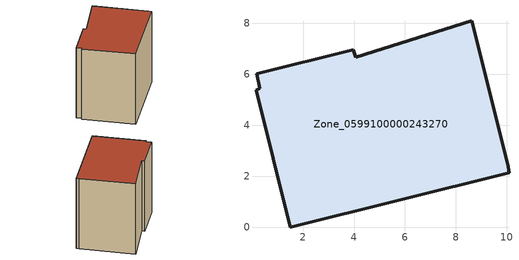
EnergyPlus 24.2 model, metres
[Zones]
Zone_0599100000243270
 floor ground (C_G): 1.5,0 0.15,5.38 0.3,5.45 0.18,6.02 3.98,6.97 4.06,6.67 8.62,8.1 10.03,2.48 10.09,2.14 z0
 wall outside (C_F): 10.03,2.48 8.62,8.1 4.06,6.67 3.98,6.97 0.18,6.02 0.3,5.45 0.15,5.38 1.5,0 10.09,2.14 10.03,2.48 z0:8.1
 roof outside (C_R): 0.18,6.02 0.3,5.45 0.15,5.38 1.5,0 10.09,2.14 10.03,2.48 8.62,8.1 4.06,6.67 3.98,6.97 z8.1
[BUILDING]
Pand.0599100000243270: North Axis=0; Terrain=City; Loads Convergence Tolerance Value=0.04; Temperature Convergence Tolerance Value=0.4; Solar Distribution=FullExterior; Maximum Number of Warmup Days=25; Minimum Number of Warmup Days=1
[Site:Location]
Rotterdam.The.Hague.AP_ZH_NLD Design_Conditions: Latitude=51.96; Longitude=4.45; Time Zone=1; Elevation=-4.5
[SITE:GROUNDTEMPERATURE:BUILDINGSURFACE]
18, 18, 18, 18, 18, 18, 18, 18, 18, 18, 18, 18
[MATERIAL] Thermal Absorptance=0.9; Solar Absorptance=0.7; Visible Absorptance=0.7
Name | Roughness | Thickness | Conductivity | Density | Specific Heat
G.TC.1965-1974 | MediumSmooth | 0.15 | 0.882353 | 540 | 1210
F.TC.1965-1974 | Rough | 0.3 | 0.697674 | 1920 | 840
R.TC.1965-1974 | MediumRough | 0.2 | 0.232558 | 1500 | 1000
[CONSTRUCTION]
C_G: G.TC.1965-1974
C_F: F.TC.1965-1974
C_R: R.TC.1965-1974
[ZONE]
Zone_0599100000243270: Type=1; Multiplier=1; Ceiling Height=Autocalculate; Volume=Autocalculate; Floor Area=autocalculate; Part of Total Floor Area=Yes
[ZONEINFILTRATION:DESIGNFLOWRATE]
Infil_Zone_0599100000243270: Zone or ZoneList or Space or SpaceList=Zone_0599100000243270; Schedule=AlwaysOn; Design Flow Rate Calculation Method=Flow/Area; Flow Rate per Floor Area=0.003; Constant Term Coefficient=1; Temperature Term Coefficient=0; Velocity Term Coefficient=0; Velocity Squared Term Coefficient=0
[HVACTEMPLATE:ZONE:IDEALLOADSAIRSYSTEM]
Zone_0599100000243270: Maximum Heating Supply Air Temperature=50; Minimum Cooling Supply Air Temperature=13; Maximum Heating Supply Air Humidity Ratio=0.0156; Minimum Cooling Supply Air Humidity Ratio=0.0077; Heating Limit=NoLimit; Cooling Limit=NoLimit; Dehumidification Control Type=ConstantSensibleHeatRatio; Cooling Sensible Heat Ratio=0.7; Dehumidification Setpoint=60; Humidification Control Type=None; Humidification Setpoint=30; Outdoor Air Method=None; Outdoor Air Flow Rate per Person=0.00944; Outdoor Air Flow Rate per Zone Floor Area=0; Outdoor Air Flow Rate per Zone=0; Demand Controlled Ventilation Type=None; Outdoor Air Economizer Type=NoEconomizer; Heat Recovery Type=None; Sensible Heat Recovery Effectiveness=0.7; Latent Heat Recovery Effectiveness=0.65
[ZONECONTROL:THERMOSTAT]
ThermostatControl_Zone_0599100000243270: Zone or ZoneList=Zone_0599100000243270; Control Type Schedule=DualSetpointControlType; Control 1=Thermostat_Zone_0599100000243270; Temperature Difference Between Cutout And Setpoint=0
[THERMOSTATSETPOINT:DUALSETPOINT]
Thermostat_Zone_0599100000243270: Heating Setpoint Temperature Schedule=HeatingSetpoint_Zone_0599100000243270; Cooling Setpoint Temperature Schedule=CoolingSetpoint_Zone_0599100000243270
[SCHEDULE:COMPACT]
HeatingSetpoint_Zone_0599100000243270: Through: 12/31, For: AllDays, Until: 24:00, 21
CoolingSetpoint_Zone_0599100000243270: Through: 12/31, For: AllDays, Until: 24:00, 24
DualSetpointControlType: Through: 12/31, For: AllDays, Until: 24:00, 4
AlwaysOn: Through: 12/31, For: AllDays, Until: 24:00, 1
